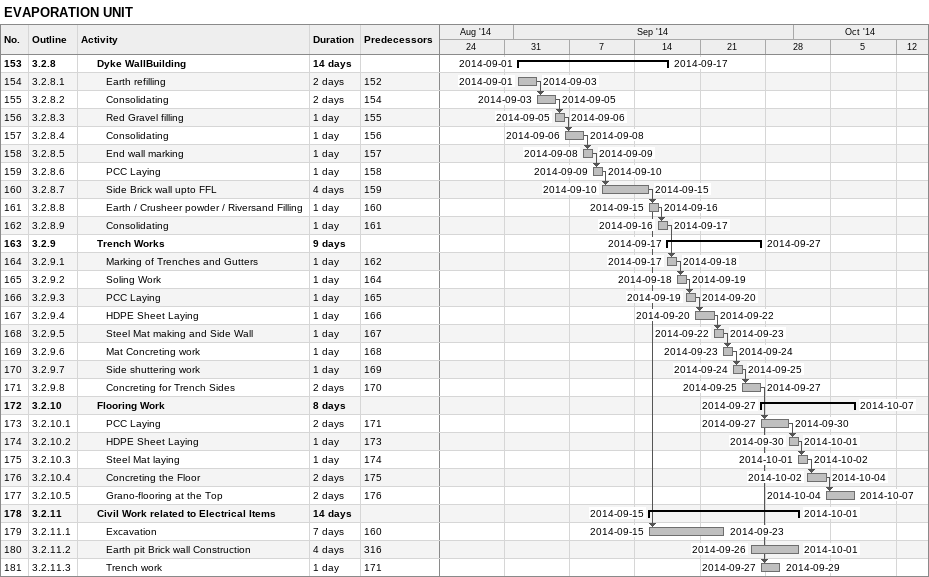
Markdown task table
EVAPORATION UNIT

| ID | WBS | Task | Duration | Start | Finish | Predecessors |
|---|---|---|---|---|---|---|
| 153 | 3.2.8 | **Dyke WallBuilding** | 14d | 2014-09-01 | 2014-09-17 |  |
| 154 | 3.2.8.1 | Earth refilling | 2d | 2014-09-01 | 2014-09-03 | 152 |
| 155 | 3.2.8.2 | Consolidating | 2d | 2014-09-03 | 2014-09-05 | 154 |
| 156 | 3.2.8.3 | Red Gravel filling | 1d | 2014-09-05 | 2014-09-06 | 155 |
| 157 | 3.2.8.4 | Consolidating | 1d | 2014-09-06 | 2014-09-08 | 156 |
| 158 | 3.2.8.5 | End wall marking | 1d | 2014-09-08 | 2014-09-09 | 157 |
| 159 | 3.2.8.6 | PCC Laying | 1d | 2014-09-09 | 2014-09-10 | 158 |
| 160 | 3.2.8.7 | Side Brick wall upto FFL | 4d | 2014-09-10 | 2014-09-15 | 159 |
| 161 | 3.2.8.8 | Earth / Crusheer powder / Riversand Filling | 1d | 2014-09-15 | 2014-09-16 | 160 |
| 162 | 3.2.8.9 | Consolidating | 1d | 2014-09-16 | 2014-09-17 | 161 |
| 163 | 3.2.9 | **Trench Works** | 9d | 2014-09-17 | 2014-09-27 |  |
| 164 | 3.2.9.1 | Marking of Trenches and Gutters | 1d | 2014-09-17 | 2014-09-18 | 162 |
| 165 | 3.2.9.2 | Soling Work | 1d | 2014-09-18 | 2014-09-19 | 164 |
| 166 | 3.2.9.3 | PCC Laying | 1d | 2014-09-19 | 2014-09-20 | 165 |
| 167 | 3.2.9.4 | HDPE Sheet Laying | 1d | 2014-09-20 | 2014-09-22 | 166 |
| 168 | 3.2.9.5 | Steel Mat making and Side Wall | 1d | 2014-09-22 | 2014-09-23 | 167 |
| 169 | 3.2.9.6 | Mat Concreting work | 1d | 2014-09-23 | 2014-09-24 | 168 |
| 170 | 3.2.9.7 | Side shuttering work | 1d | 2014-09-24 | 2014-09-25 | 169 |
| 171 | 3.2.9.8 | Concreting for Trench Sides | 2d | 2014-09-25 | 2014-09-27 | 170 |
| 172 | 3.2.10 | **Flooring Work** | 8d | 2014-09-27 | 2014-10-07 |  |
| 173 | 3.2.10.1 | PCC Laying | 2d | 2014-09-27 | 2014-09-30 | 171 |
| 174 | 3.2.10.2 | HDPE Sheet Laying | 1d | 2014-09-30 | 2014-10-01 | 173 |
| 175 | 3.2.10.3 | Steel Mat laying | 1d | 2014-10-01 | 2014-10-02 | 174 |
| 176 | 3.2.10.4 | Concreting the Floor | 2d | 2014-10-02 | 2014-10-04 | 175 |
| 177 | 3.2.10.5 | Grano-flooring at the Top | 2d | 2014-10-04 | 2014-10-07 | 176 |
| 178 | 3.2.11 | **Civil Work related to Electrical Items** | 14d | 2014-09-15 | 2014-10-01 |  |
| 179 | 3.2.11.1 | Excavation | 7d | 2014-09-15 | 2014-09-23 | 160 |
| 180 | 3.2.11.2 | Earth pit Brick wall Construction | 4d | 2014-09-26 | 2014-10-01 | 316 |
| 181 | 3.2.11.3 | Trench work | 1d | 2014-09-27 | 2014-09-29 | 171 |
